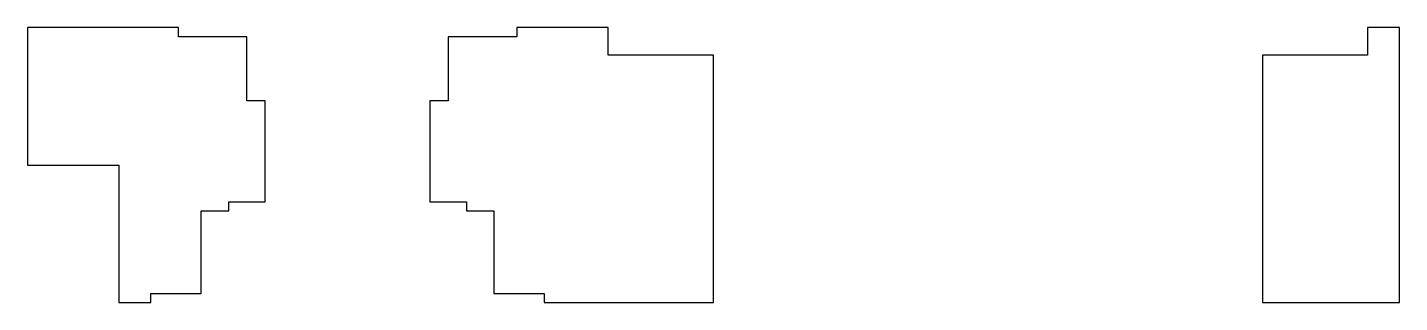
# Model space of a CAD drawing. Header units: metres. Extents: x -35 to 115, y -30 to 0.
import ezdxf

# ---------------------------------------------------------------- set-up
doc = ezdxf.new("R2010")
doc.units = ezdxf.units.M

msp = doc.modelspace()

# ---------------------------------------------------------------- linework, layer by layer
for p, q in [((-18.5, 0), (-35, 0)), ((-35, 0), (-35, -15)), ((-18.5, -1), (-18.5, 0)), ((28.5, 0), (18.5, 0)), ((18.5, 0), (18.5, -1)), ((28.5, -3), (28.5, 0)), ((115, 0), (111.5, 0)), ((111.5, 0), (111.5, -3)), ((115, -30), (115, 0)), ((-11, -1), (-18.5, -1)), ((-11, -8), (-11, -1)), ((18.5, -1), (11, -1)), ((11, -1), (11, -8)), ((40, -3), (28.5, -3)), ((40, -30), (40, -3)), ((111.5, -3), (100, -3)), ((100, -3), (100, -30)), ((-9, -8), (-11, -8)), ((-9, -19), (-9, -8)), ((11, -8), (9, -8)), ((9, -8), (9, -19)), ((-35, -15), (-25, -15)), ((-25, -15), (-25, -30)), ((-13, -20), (-13, -19)), ((-13, -19), (-9, -19)), ((9, -19), (13, -19)), ((13, -19), (13, -20)), ((-16, -29), (-16, -20)), ((-16, -20), (-13, -20)), ((13, -20), (16, -20)), ((16, -20), (16, -29)), ((-25, -30), (-21.5, -30)), ((-21.5, -30), (-21.5, -29)), ((-21.5, -29), (-16, -29)), ((16, -29), (21.5, -29)), ((21.5, -29), (21.5, -30)), ((21.5, -30), (40, -30)), ((100, -30), (115, -30))]:
    msp.add_line(p, q)

doc.saveas('drawing.dxf')
